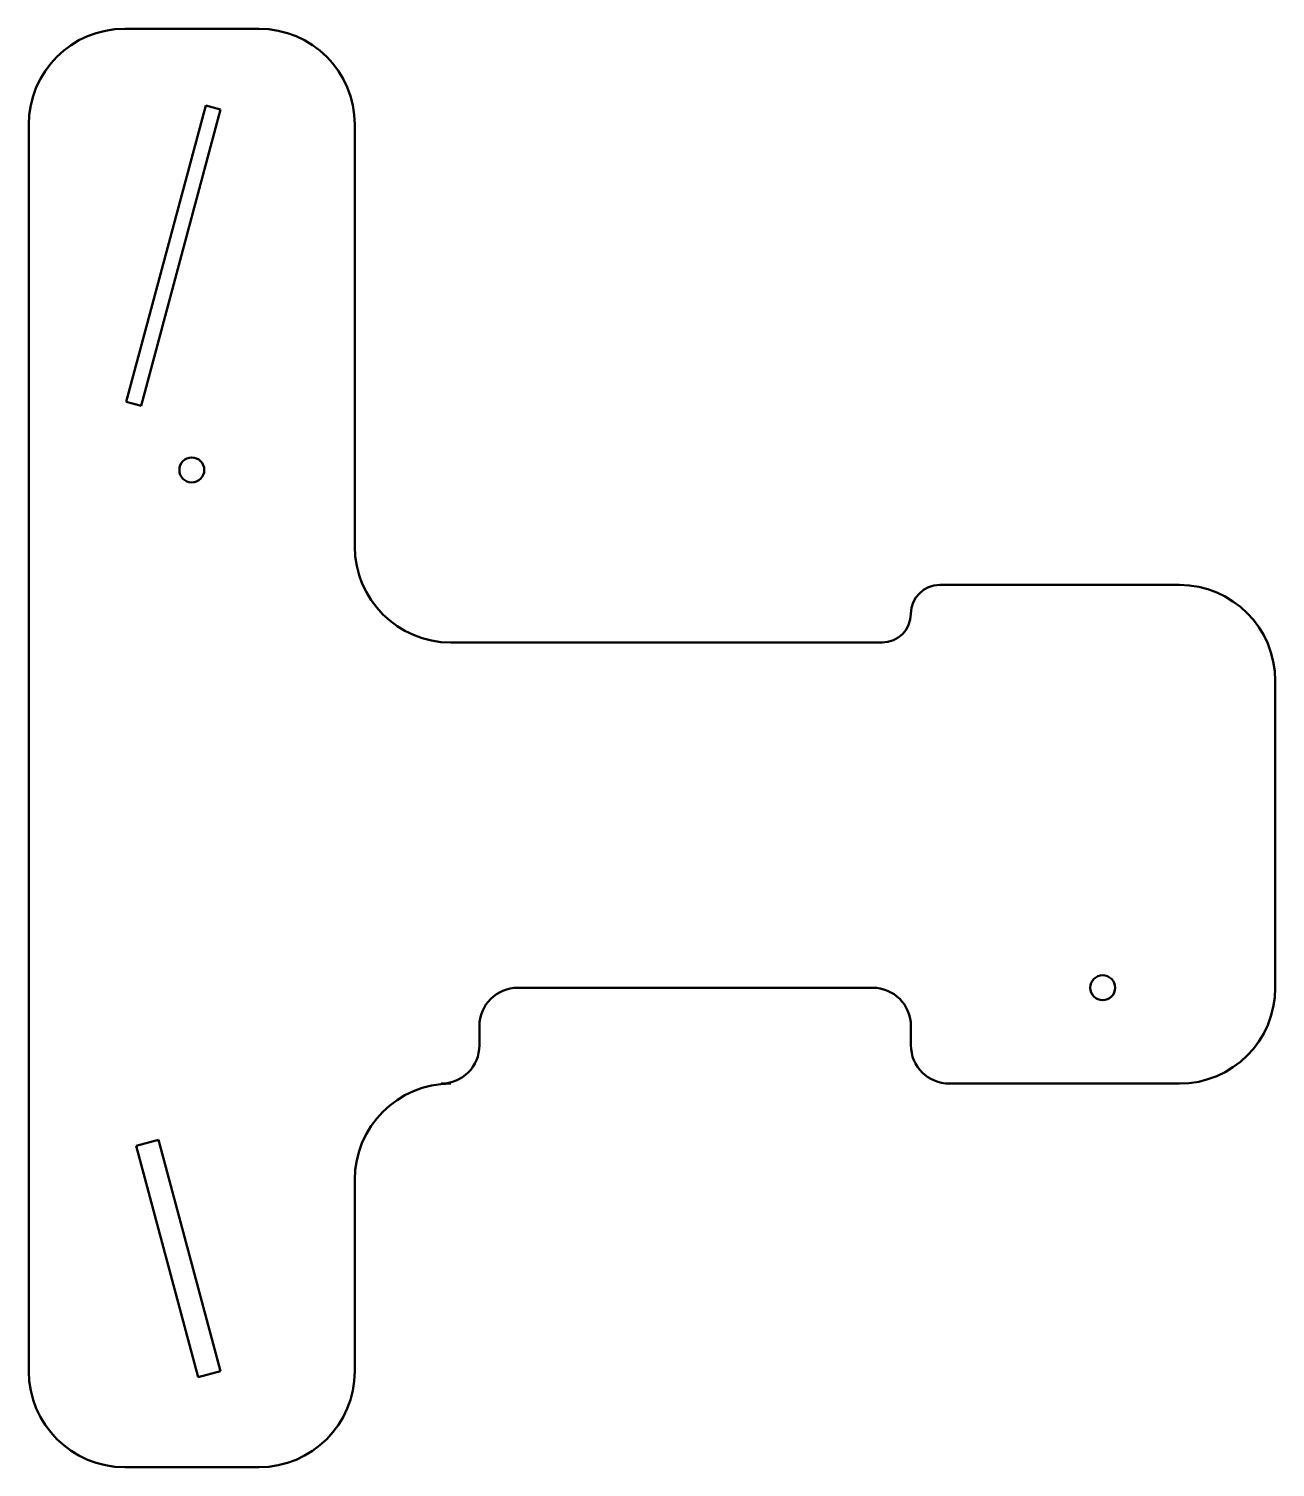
# Model space of a CAD drawing. Header units: millimetres. Extents: x 70 to 200, y 362 to 512.
import ezdxf

# ---------------------------------------------------------------- set-up
doc = ezdxf.new("R2010")
doc.units = ezdxf.units.MM
doc.layers.add('Visible (ANSI)', color=7, linetype='Continuous', lineweight=50)

msp = doc.modelspace()

# ---------------------------------------------------------------- linework, layer by layer
at = {"layer": 'Visible (ANSI)'}
for p, q in [((93.69, 512.12), (79.69, 512.12)), ((79.86, 473.21), (88.14, 504.12)), ((88.14, 504.12), (89.69, 503.7)), ((89.69, 503.7), (81.4, 472.79)), ((69.69, 502.12), (69.69, 372.12)), ((103.69, 458.12), (103.69, 502.12)), ((81.4, 472.79), (79.86, 473.21)), ((189.69, 454.12), (164.69, 454.12)), ((158.69, 448.12), (113.69, 448.12)), ((199.69, 412.12), (199.69, 444.12)), ((120.69, 412.12), (157.69, 412.12)), ((116.69, 406.12), (116.69, 408.12)), ((161.69, 408.12), (161.69, 406.12)), ((113.69, 402.12), (112.69, 402.12)), ((165.69, 402.12), (189.69, 402.12)), ((80.9, 395.65), (83.22, 396.27)), ((83.22, 396.27), (89.69, 372.12)), ((87.37, 371.5), (80.9, 395.65)), ((103.69, 372.12), (103.69, 392.12)), ((89.69, 372.12), (87.37, 371.5)), ((79.69, 362.12), (93.69, 362.12))]:
    msp.add_line(p, q, dxfattribs=at)
for centre in [(86.69, 466.12), (181.69, 412.12)]:
    msp.add_circle(centre, 1.3, dxfattribs=at)
for centre, radius, start, end in [((79.69, 502.12), 10, 90, 180), ((93.69, 502.12), 10, 0, 90), ((113.69, 458.12), 10, 180, 270), ((164.69, 451.12), 3, 90, 180), ((189.69, 444.12), 10, 0, 90), ((158.69, 451.12), 3, 270, 0), ((120.69, 408.12), 4, 90, 180), ((157.69, 408.12), 4, 0, 90), ((189.69, 412.12), 10, 270, 0), ((112.69, 406.12), 4, 270, 0), ((165.69, 406.12), 4, 180, 270), ((113.69, 392.12), 10, 90, 180), ((79.69, 372.12), 10, 180, 270), ((93.69, 372.12), 10, 270, 0)]:
    msp.add_arc(centre, radius, start, end, dxfattribs=at)

doc.saveas('drawing.dxf')
